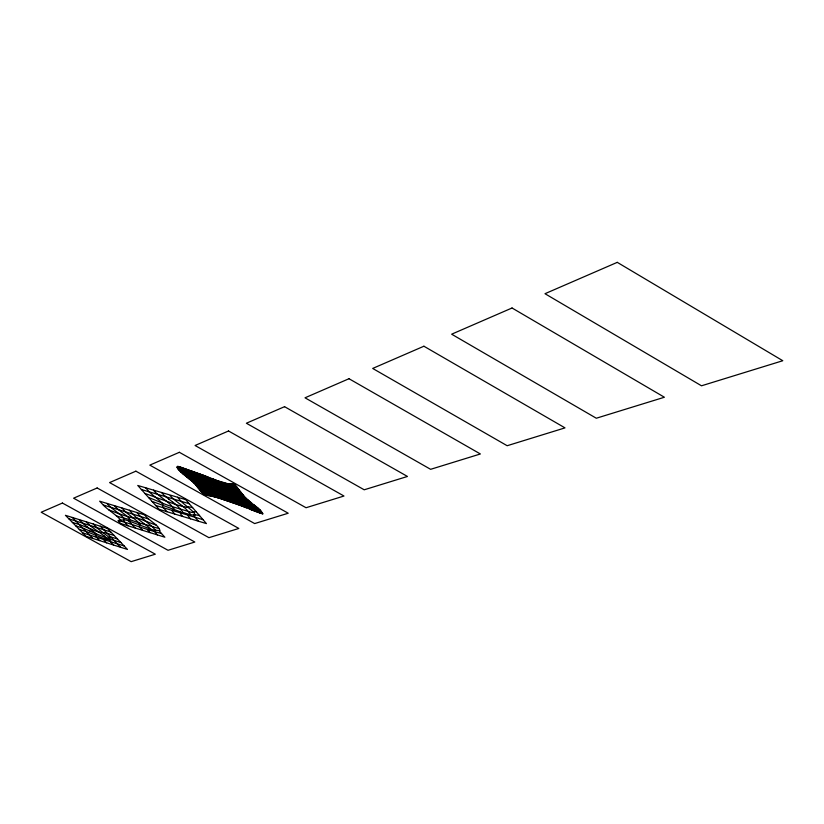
<?xml version="1.0" encoding="UTF-8"?>
<svg xmlns="http://www.w3.org/2000/svg" width="824" height="824" viewBox="0 0 824 824"><rect width="100%" height="100%" fill="white"/><g stroke="black" fill="none" stroke-linecap="round" stroke-linejoin="round"><path stroke-width="1.24" d="M160.453 532.438A24.061 4.347 27 0 1 159.753 530.738L159.743 530.347A27.326 4.934 27.2 0 0 159.495 529.286M186.389 469.268L188.346 469.968L188.366 471.524L190.128 474.047L201.21 484.028L204.836 490.558L210.614 496.007L212.643 496.398A42.591 8.395 26.9 0 1 214.899 496.913L220.513 498.551A65.982 12.927 26.8 0 1 222.583 499.241L232.347 502.63M103.381 505.236A39.696 7.179 27.2 0 0 108.181 509.376L113.496 513.496A59.606 10.496 27.4 0 1 116.328 515.803A38.059 6.736 27.4 0 1 120.417 519.841A22.928 4.089 27.3 0 0 122.848 520.006L123.25 519.934A36.802 6.54 27.1 0 1 123.724 519.893L123.971 519.511A19.879 3.543 27.3 0 0 123.796 518.131M128.812 520.923A16.253 2.915 27.2 0 1 129.45 520.057L129.996 519.759A10.094 1.813 27.3 0 0 129.667 518.904L129.337 518.492A36.132 6.458 27.3 0 0 128.585 517.699A25.111 4.491 27.3 0 0 127.226 516.421L126.062 515.463A54.693 9.723 27.4 0 0 123.991 513.867L118.841 509.963A23.556 4.275 27.2 0 1 116.318 507.728M185.905 469.093L184.463 468.578L184.082 469.896C192.898 478.167 200.891 487.468 209.378 495.78M197.76 473.295L180.909 467.352L180.384 468.599C188.758 477.735 198.883 485.12 206.433 495.152L211.613 496.192M180.827 471.894A40.736 8.25 27.1 0 1 179.272 470.267L178.056 468.825A27.099 5.48 27.1 0 1 177.5 468.032L177.294 467.641A15.563 3.141 27.1 0 1 177.294 466.868L177.819 466.405A41.849 8.374 27.1 0 1 180.909 467.352A60.822 12.113 27 0 1 184.473 468.578M95.945 535.476L96.212 535.291A14.688 2.493 27.3 0 0 95.718 533.571M239.269 490.259L234.14 483.822L232.306 483.595A15.944 3.265 26.9 0 0 231.626 483.616L230.432 483.832A47.576 9.785 27.2 0 1 230.02 483.904A21.311 4.367 27.1 0 1 228.712 483.956L217.165 480.639A76.673 15.965 27.2 0 1 213.849 479.383L211.562 478.487M224.19 482.998A24.112 4.954 27.1 0 0 226.775 483.667A17.448 3.584 27.1 0 0 228.701 483.956L232.306 483.595A20.703 4.233 26.9 0 1 234.15 483.832L241.288 492.855M110.323 539.73L104.957 539.081A35.319 5.974 27.1 0 0 104.514 539.04L104.123 539.02A7.622 1.298 27.2 0 0 103.567 539.535M103.577 532.737L99.127 532.201L94.41 528.864A49.44 8.58 27.2 0 1 91.443 526.68L90.032 525.558A32.713 5.655 27.2 0 1 88.281 523.899L86.263 521.819M186.729 507.059L188.233 506.956M193.671 515.031L195.175 514.928M193.743 515.021L193.815 515.021A23.999 4.583 27.1 0 1 190.138 514.547A16.047 3.049 27.1 0 1 189.499 514.835L188.768 514.979A14.544 2.75 27 0 0 187.985 515.391A15.028 2.843 27 0 0 188.861 516.875L190.529 518.811M236.735 486.871C215.97 486.984 197.41 472.389 177.294 467.641L177.284 466.868A16.274 3.286 27.1 0 1 177.809 466.394M235.499 485.387C215.167 485.46 196.988 471.452 177.284 466.868M105.874 539.184L106.358 539.184A7.735 1.318 27.3 0 0 106.523 538.381L106.09 537.876A46.36 7.849 27.4 0 0 105.688 537.444L104.926 536.681A18.303 3.111 27.3 0 0 104.143 535.981M237.806 488.261C216.815 488.107 198.316 473.676 178.056 468.825L177.294 467.641M159.743 530.728L153.614 529.935A41.355 7.395 27 0 0 153.017 529.832L152.831 529.801A12.628 2.266 27.1 0 0 152.316 529.75L128.997 521.015A13.122 2.338 27.2 0 0 125.341 519.965L125.042 519.954A24.37 4.336 27.2 0 0 123.724 519.893M238.785 489.6C217.793 488.632 199.398 475.489 179.261 470.267A51.778 10.506 27 0 1 178.046 468.825M198.388 488.168L213.169 491.454L257.727 507.965A34.639 6.942 27 0 1 259.921 509.953A38.244 7.663 27 0 1 261.136 511.313L262.351 512.847A18.128 3.646 26.9 0 1 262.784 513.857L255.739 511.436A74.737 15.316 27 0 1 252.402 510.149L250.084 509.232M197.307 486.819L200.016 490.095L206.546 490.764L214.384 492.886L259.9 509.953L262.784 513.857A31.868 6.458 26.9 0 1 259.601 512.837A42.755 8.683 26.9 0 1 255.739 511.436L244.8 507.121A66.147 12.988 26.8 0 0 241.968 506.018L238.023 504.576A71.42 14.008 26.8 0 0 236.673 504.103M188.397 478.198L189.901 479.403A69.092 13.606 27.3 0 1 191.992 481.144L194.155 483.101A34.217 6.788 27.2 0 1 195.566 484.636L197.708 487.324C217.814 489.621 236.045 499.911 255.162 505.854A69.37 13.802 27.1 0 1 257.737 507.965L259.9 509.953M137.062 518.193L137.938 518.378A10.784 1.947 27.2 0 1 139.38 518.78L140.863 519.295A45.371 8.116 27.1 0 1 144.911 520.84M198.811 488.683L201.314 491.557L215.981 494.534L261.301 511.498M257.727 507.965L250.3 501.991A80.608 16.634 26.7 0 1 248.385 500.426L245.974 498.304A33.63 6.87 26.8 0 1 244.378 496.635L239.774 490.929C219.091 488.725 200.593 477.838 180.847 471.905L179.261 470.267M190.128 514.547L185.173 513.228M200.016 490.095L202.642 493.04L218.072 496.439L262.351 512.847M211.861 496.244A58.483 11.485 26.8 0 1 212.643 496.398L214.91 496.913A39.696 7.828 26.9 0 1 217.515 497.624A48.225 9.486 26.9 0 1 220.513 498.551L236.231 503.948M183.155 473.944A40.726 8.25 27.1 0 1 180.827 471.894L183.144 473.944A77.013 15.718 26.9 0 0 184.937 475.427L191.992 481.144A36.586 7.251 27.2 0 1 194.165 483.101L195.566 484.636L208.956 487.592L248.385 500.426L251.485 502.939L211.943 489.26L196.524 485.82M121.602 521.386L123.301 521.819A32.424 5.727 27.1 0 1 124.599 522.159A38.574 6.808 27.1 0 1 126.051 522.591L145.446 528.823A55.342 10.043 27.3 0 0 147.795 529.595A48.698 8.827 27.3 0 0 151.019 530.543L161.504 533.54L164.862 537.207L120.685 523.528L118.471 521.139A7.437 1.318 27.2 0 1 118.326 520.469A6.345 1.123 27.2 0 1 119.336 520.438L120.644 520.562L120.366 519.82M208.616 495.626A45.042 9.002 27.2 0 1 206.433 495.152L203.93 494.493L202.313 492.67M240.855 492.319L223.943 488.323L183.144 473.944L186.049 476.324L204.342 482.74L242.019 493.761M203.023 519.676L155.674 505.452M248.395 500.436A40.809 8.353 26.8 0 1 245.954 498.304L244.378 496.635A55.445 11.361 26.7 0 1 243.904 496.079L243.193 495.193L189.17 478.816M244.378 496.635L191.992 481.144M184.854 513.146L183.896 512.858M176.913 504.916L183.175 506.595A24.164 4.645 27.2 0 0 186.77 507.079M194.155 483.101L209.172 486.953L245.974 498.304M141.388 489.518L189.18 503.691M176.583 504.813L149.577 495.111A31.281 5.881 27.2 0 0 145.003 493.545L137.752 485.46L185.657 499.632L198.811 514.763M183.567 512.765L182.578 512.466M148.547 518.986A29.046 5.335 27.1 0 1 145.972 516.545L144.396 514.804L99.653 501.188L103.216 504.968L148.588 519.007L153.213 522.653A49.924 8.982 27.3 0 1 155.654 524.61L156.138 525.043A22.33 4.038 27.2 0 1 156.745 525.609L157.6 526.474A49.677 8.951 27.3 0 1 158.053 526.958L159.444 529.266M110.787 531.974L68.907 518.852M177.819 466.405L180.909 467.352M180.724 511.9L180.209 511.735M179.859 511.632L156.694 503.073A31.075 5.799 27.1 0 0 152.141 501.507L145.014 493.545M72.368 522.385L78.105 524.177A40.283 6.798 27.2 0 1 79.289 524.558L92.855 538.453M114.175 535.518L108.284 533.664A37.595 6.417 27.2 0 0 107.151 533.313A15.584 2.668 27.2 0 0 103.474 532.675M75.818 525.887L79.815 527.144A53.56 8.982 27.2 0 1 80.7 527.432L81.319 527.638A20.641 3.481 27.3 0 1 83.008 528.236L84.285 528.72M117.533 539.03L113.424 537.732A44.99 7.643 27.1 0 0 112.28 537.382L110.828 536.99A7.509 1.288 27.2 0 0 109.561 537.063L109.489 537.629A35.257 6.026 27.3 0 1 109.499 537.907L109.468 538.021A7.725 1.318 27.3 0 1 107.82 538.072L105.688 537.444A27.913 4.79 27.3 0 1 102.413 536.342A29.53 5.068 27.3 0 1 98.756 534.869L89.816 531.027M79.238 529.379L84.944 531.171A40.036 6.716 27.2 0 1 86.129 531.552M120.87 542.522L115.01 540.668A37.358 6.335 27.1 0 0 113.887 540.317L113.125 539.493M82.637 532.84L124.197 545.993M152.862 526.773L151.884 526.464A36.05 6.571 27.2 0 1 149.031 525.506L142.315 523.837A35.411 6.417 27.3 0 1 138.741 522.787A64.262 11.732 27.3 0 1 135.95 521.839L131.809 520.387A45.104 8.003 27.1 0 0 130.697 519.995L129.996 519.759M232.78 502.774L238.023 504.576A54.436 10.722 26.8 0 1 241.968 506.018L246.52 507.811C242.802 501.239 234.84 497.933 231.575 491.032L232.842 488.622L228.691 483.946M188.346 469.968L200.067 474.109A62.995 12.587 27 0 1 203.507 475.345A64.427 12.865 27 0 1 206.319 476.427L217.165 480.639A44.846 9.26 27.1 0 0 221.007 482.009A32.764 6.747 27.1 0 0 224.2 483.008L228.269 487.633L228.454 488.519L226.384 489.683L226.373 490.445L238.023 504.576M198.213 473.45L208.029 477.096L209.873 478.899L212.077 481.69L216.568 492.598L223.86 499.674M108.83 509.881L115.515 512.446A69.947 12.772 27.4 0 0 119.161 513.774A64.293 11.721 27.4 0 0 122.755 515.01L127.215 516.411A33.887 6.139 27.3 0 0 133.097 517.853M209.203 477.56L209.801 477.796M144.911 520.84L148.835 522.395A36.184 6.633 27.2 0 0 156.22 525.115M91.649 529.389L86.386 527.236A38.429 6.479 27.3 0 0 79.197 524.486M99.127 532.201L99.529 532.489A38.357 6.499 27.3 0 1 104.226 536.012M87.262 526.907L90.918 529.667M168.601 498.932L172.721 502.074M161.195 497.16L167.736 502.228A30.694 5.799 27.2 0 1 170.692 504.885L172.041 506.41M160.804 496.862L159.156 495.574A41.272 7.952 27.1 0 1 158.126 494.73A27.789 5.335 27.1 0 1 155.427 492.258L155.067 491.835M138.854 522.828A45.804 8.168 27.3 0 0 132.952 517.771L129.203 514.846A42.086 7.684 27.1 0 1 125.475 511.807A35.741 6.51 27.1 0 1 124.362 510.643L121.859 507.945M253.967 504.896L254.781 505.555M186.832 476.952L188.006 477.879M217.515 497.624L210.233 490.568L208.905 488.323L208.688 485.171L199.593 473.934M214.91 496.913L207.545 489.827L206.309 487.623L205.887 484.368L199.449 477.714L195.937 472.667M164.769 495.852L165.356 496.357A40.221 7.766 27.1 0 0 166.644 497.408A71.06 13.823 27 0 0 168.601 498.932M220.513 498.551C211.099 493.133 211.706 482.019 203.518 475.355M212.643 496.398L205.32 489.332L203.847 484.749L194.835 475.901L192.27 471.39M227.445 500.92L220.482 494.029L216.794 486.634L216.877 483.595L212.736 478.95M217.165 480.639L221.337 485.315L220.132 487.726L223.819 494.379L231.06 502.187M230.02 483.904L234.129 488.56L233.872 490.764C237.044 498.942 247.231 502.104 251.268 509.706M221.007 482.009L225.127 486.654L225.261 487.509L223.376 488.776L223.448 489.59L228.835 497.181L234.49 503.351M226.775 483.657L230.885 488.313L231.008 489.168L229.103 490.424L229.999 492.474L241.968 506.018M231.07 483.698L234.243 487.046L236.447 492.196L238.589 494.956L252.917 507.584L255.739 511.436M79.289 524.558L72.337 517.472M79.289 519.635L82.153 522.591A41.149 7.097 27.2 0 0 82.771 523.209M99.725 540.626L96.398 537.197A18.458 3.131 27.2 0 1 95.811 536.476L95.759 536.373M106.42 532.572L112.878 539.215M106.615 542.82L104.658 540.801A50.727 8.662 27.1 0 1 104.267 540.379L103.659 539.648M93.277 524.013L96.12 526.969A41.334 7.159 27.2 0 0 96.727 527.576M113.547 545.014L110.241 541.584A18.53 3.162 27.2 0 1 109.674 540.863L109.613 540.76M100.312 526.206L106.141 532.273M120.51 547.229L113.887 540.317M232.306 483.595C239.218 495.327 250.908 502.867 259.601 512.837M149.999 532.603L147.846 530.223A6.901 1.236 27.1 0 1 147.774 529.585A5.964 1.071 27.1 0 1 148.114 529.523L150.638 529.75A5.984 1.071 27.2 0 0 150.916 529.502A7.777 1.401 27.2 0 0 150.256 528.534L148.475 527.01A63.685 11.299 27.3 0 0 146.724 525.671L140.451 520.912A60.451 11.072 27 0 1 137.042 518.183A36.781 6.705 27.1 0 1 134.291 515.587L129.337 510.221M107.017 503.423L108.778 505.318A33.959 6.159 27.2 0 0 110.952 507.429L113.125 509.16A84.223 15.46 27.1 0 0 114.186 509.974L117.111 512.188A59.05 10.455 27.4 0 1 119.171 513.774M125.815 523.498L127.957 525.784M135.27 528.05L129.749 522.107A20.167 3.615 27.2 0 1 128.987 521.005M125.526 523.188L125.114 522.735A44.681 7.993 27.1 0 1 124.599 522.159M142.614 530.326L139.39 526.752M114.423 505.678L115.896 507.265A48.647 8.858 27.1 0 0 116.339 507.738M161.504 533.54L160.567 532.489M136.846 512.507L139.606 515.515A46.371 8.498 27.1 0 0 140.399 516.339A46.196 8.467 27.1 0 0 142.5 518.275L147.208 522.426A27.357 4.985 27.1 0 0 147.97 523.075L149.752 524.517A62.346 11.124 27.3 0 1 152.213 526.567L155.571 530.254M157.415 534.9L154.479 531.47A8.477 1.524 27.1 0 1 154.5 531.099L154.603 531.006A25.863 4.645 27 0 1 154.881 530.862L155.386 530.615A11.608 2.091 27.2 0 0 155.571 530.254M174.781 514.063L174.266 513.486M201.643 491.928L202.138 492.484M202.642 493.04L203.126 493.586M154.222 490.898L154.984 491.753M154.15 490.805L153.563 490.136M145.642 487.798L148.495 491.001A49.368 9.476 27.1 0 0 149.309 491.877M166.963 511.704L163.523 507.821M203.291 493.772L203.93 494.493A45.145 9.023 27.2 0 0 206.433 495.152M170.187 495.615L171.402 496.996A27.923 5.397 27.1 0 0 174.06 499.457A41.478 8.034 27 0 0 175.09 500.302L183.649 506.976A30.838 5.85 27.2 0 1 186.595 509.644L187.934 511.158M172.185 506.575L173.617 508.202A15.131 2.853 27.2 0 1 174.451 509.871M152.152 501.517L159.187 509.366L206.433 523.601L199.078 515.082M188.366 511.653L189.489 512.961M174.122 513.321L173.05 512.116A14.956 2.822 27.1 0 1 172.154 510.623A14.472 2.729 27.1 0 1 172.927 510.252L173.679 510.087A15.975 3.018 27.2 0 0 174.307 509.809M177.572 497.233L180.374 500.456A49.862 9.672 27 0 0 181.167 501.332A45.207 8.765 27 0 0 184.813 504.659L189.17 508.284A45.639 8.652 27.2 0 1 193.681 512.404M198.46 521.201L195.092 517.307M195.566 484.636L195.988 485.161M241.432 493.04L243.193 495.193M198.244 487.993L197.708 487.324M196.122 485.326L197.173 486.654M189.438 512.94A15.203 2.884 27.1 0 1 190.293 514.629M172.71 502.063A52.746 9.94 27.3 0 1 175.955 504.628M175.924 504.618A26.152 4.954 27.2 0 1 178.138 506.698L181.795 510.849A40.51 7.643 27.2 0 1 182.207 511.333L182.331 511.488A14.018 2.657 27.1 0 1 182.918 512.487L182.907 512.569A9.26 1.751 27.1 0 1 182.64 512.93L181.62 513.115A22.186 4.182 27 0 0 180.631 513.311A9.394 1.772 27.1 0 0 180.703 514.104L181.754 515.443A52.849 10.032 26.9 0 0 182.629 516.432M195.072 514.876A18.519 3.523 27 0 1 199.562 515.69M188.13 506.894A18.643 3.574 27 0 1 192.641 507.697M161.514 492.495A48.585 9.394 27 0 0 162.246 493.319L162.884 494.029A29.571 5.696 27.1 0 0 164.728 495.842M196.4 511.879A16.181 3.09 27 0 0 195.309 511.704L194.969 511.694A8.734 1.669 27 0 0 194.443 511.745L193.836 512.168A30.673 5.871 27.2 0 1 193.558 512.363A11.134 2.132 27.1 0 1 190.406 512.064L171.608 506.461A30.663 5.85 27.2 0 1 165.099 504.216L155.901 500.426A45.279 8.436 27.1 0 0 148.794 497.644M193.733 512.435A24.061 4.583 27.1 0 1 194.588 514.907L194.443 515.247A24.596 4.686 27 0 0 194.886 517.215M149.247 491.856A44.754 8.59 27.1 0 0 152.986 495.193L157.374 498.808A45.207 8.477 27.3 0 1 161.926 502.918A23.824 4.491 27.2 0 1 162.925 505.411L162.802 505.761A24.349 4.594 27.1 0 0 163.327 507.738M158.97 528.462A52.211 9.548 27.3 0 1 157.992 528.225L156.684 527.896A44.249 8.085 27.3 0 1 152.873 526.783M123.662 518.069A42.621 7.684 27.4 0 1 116.369 515.845M121.612 521.396A46.216 8.281 27.4 0 1 118.337 520.48M139.204 526.67A14.626 2.616 27.1 0 1 139.596 525.743L139.833 525.568A25.276 4.532 27.3 0 0 140.121 525.351M124.486 522.117A23.123 4.12 27.2 0 1 123.651 519.851M138.648 522.746A19.683 3.523 27.2 0 1 140.368 525.475M129.955 519.728A27.408 4.882 27.2 0 0 126.35 518.729L123.672 518.069A30.879 5.5 27.3 0 0 119.13 513.764M137.042 518.183A31.405 5.655 27.1 0 0 135.095 517.956L134.003 517.884A39.511 7.159 27.3 0 1 132.994 517.781M96.583 527.525A39.449 6.839 27.2 0 0 101.239 531.295L104.864 534.055A37.791 6.417 27.3 0 1 109.664 537.969A14.75 2.513 27.3 0 1 110.128 539.689L109.891 539.823A17.953 3.059 27.2 0 0 109.458 540.688M99.24 532.294A38.429 6.633 27.4 0 1 91.608 529.348M105.987 539.267A38.192 6.551 27.3 0 1 98.386 536.331L93.194 534.23A38.203 6.407 27.2 0 0 86.036 531.48M87.293 526.917A39.274 6.777 27.2 0 1 82.627 523.147M90.836 529.636A37.626 6.355 27.4 0 1 95.739 533.581M95.605 536.3A17.881 3.028 27.2 0 1 95.986 535.497M84.264 528.699A47.071 7.89 27.2 0 1 89.826 531.037M110.21 539.669A15.481 2.637 27.2 0 1 113.794 540.256M62.418 503.042L41.2 512.25L131.171 561.649L155.324 554.202L62.418 503.042M97.15 487.973L73.594 498.19L168.034 550.288L194.825 542.027L97.15 487.973M135.888 471.173L109.582 482.586L208.956 537.67L238.847 528.452L135.888 471.173M179.364 452.304L149.814 465.127L254.668 523.57L288.225 513.228L179.364 452.304M228.526 430.983L195.072 445.496L306.044 507.728L343.989 496.027L228.526 430.983M284.558 406.675L246.376 423.237L364.218 489.796L407.468 476.457L284.558 406.675M348.995 378.721L305.014 397.807L430.622 469.32L480.382 453.973L348.995 378.721M423.907 346.224L372.685 368.441L507.162 445.722L565.006 427.883L423.907 346.224M512.044 307.991L451.645 334.194L596.308 418.232L664.401 397.24L512.044 307.991M617.269 262.351L544.983 293.704L701.502 385.797L782.8 360.727L617.269 262.351M107.388 528.421L65.426 515.309L86.015 536.28L127.493 549.443L107.388 528.421"/></g></svg>
